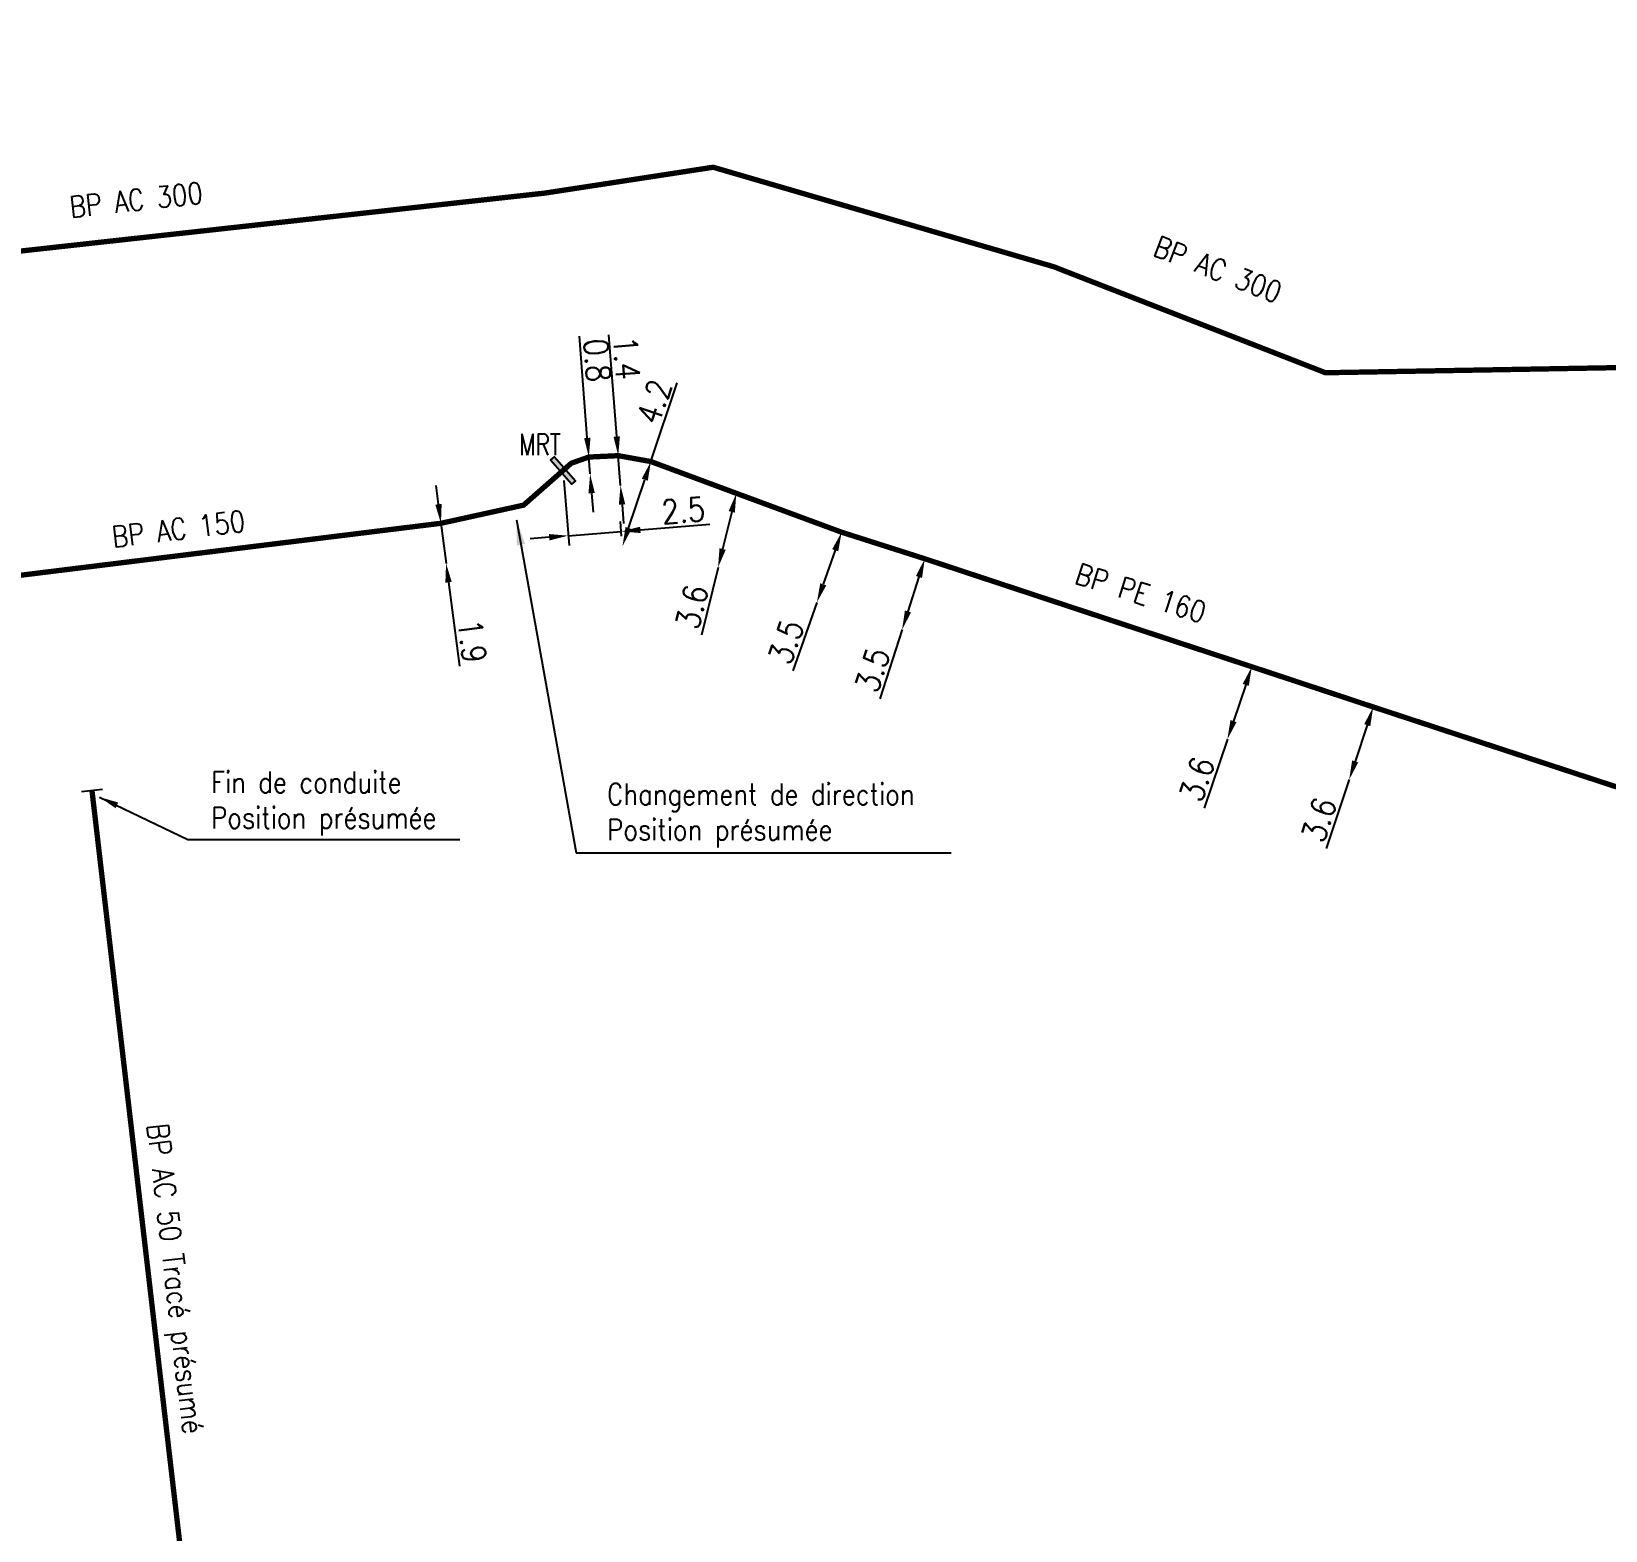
# Model space of a CAD drawing. Header units: millimetres. Extents: x 185000 to 186000, y 127990 to 129010.
# Drawn here: x 185110.4 to 185184.4, y 128670.8 to 128741.4 of the extents above; entities that cross this region are included whole.
import ezdxf
from ezdxf.enums import TextEntityAlignment as Align

# ---------------------------------------------------------------- set-up
doc = ezdxf.new("R2010")
doc.units = ezdxf.units.MM
doc.header["$PDMODE"] = 34
doc.linetypes.add('L_25_AP', pattern=[2000, 1000, 1000])
doc.linetypes.add('L_25_PE', pattern=[2000, 1000, 1000])
doc.layers.get('0').update_dxf_attribs({"linetype": 'CONTINUOUS'})
doc.layers.get('DEFPOINTS').update_dxf_attribs({"linetype": 'CONTINUOUS'})
doc.layers.add('L_150', color=1, linetype='CONTINUOUS')
doc.layers.add('L_340', color=7, linetype='CONTINUOUS')
doc.styles.get("Standard").update_dxf_attribs({"font": 'romans.shx', "width": 0.85})
doc.dimstyles.get("Standard").update_dxf_attribs({"dimtxt": 1.5, "dimasz": 1.2, "dimexe": 0.625, "dimexo": 0.625, "dimgap": 0.25, "dimtad": 1, "dimdec": 1, "dimzin": 0, "dimdsep": 46, "dimtxsty": 'Standard', "dimcen": -0.5, "dimadec": 0, "dimazin": 0, "dimtfac": 1, "dimtdec": 1, "dimtmove": 0, "dimatfit": 3, "dimfxl": 0, "dimtolj": 1, "dimtzin": 0, "dimarcsym": 0})

# ---------------------------------------------------------------- blocks, each defined once
blk = doc.blocks.new('*D477')
at = {"layer": 'DEFPOINTS', "color": 0, "linetype": 'Continuous', "transparency": 16777216}
for p in [(185173.521, 128709.592), (185172.389, 128706.174), (185172.389, 128706.174)]:
    blk.add_point(p, dxfattribs=at)
at = {"layer": 'L_150', "color": 0, "linetype": 'Continuous', "lineweight": -2, "transparency": 16777216}
for p, q in [((185173.238, 128708.737), (185172.672, 128707.029)), ((185172.389, 128706.174), (185171.313, 128702.928))]:
    blk.add_line(p, q, dxfattribs=at)
at = {"layer": 'L_150', "color": 0, "linetype": 'Continuous', "transparency": 16777216}
for points in [[(185173.096, 128708.784), (185173.381, 128708.69), (185173.521, 128709.592)], [(185172.529, 128707.076), (185172.814, 128706.981), (185172.389, 128706.174)]]:
    blk.add_solid(points, dxfattribs=at)
at = {"layer": 'L_150', "color": 0, "linetype": 'Continuous', "transparency": 16777216, "insert": (185170.975, 128704.293), "char_height": 1.125, "attachment_point": 5, "rotation": 71.66108}
blk.add_mtext('\\A1;3.6', dxfattribs=at)
blk = doc.blocks.new('*D478')
at = {"layer": 'DEFPOINTS', "color": 0, "linetype": 'Continuous', "transparency": 16777216}
for p in [(185167.811, 128711.484), (185166.661, 128708.073), (185166.661, 128708.073)]:
    blk.add_point(p, dxfattribs=at)
at = {"layer": 'L_150', "color": 0, "linetype": 'Continuous', "lineweight": -2, "transparency": 16777216}
for p, q in [((185167.524, 128710.631), (185166.949, 128708.926)), ((185166.661, 128708.073), (185165.568, 128704.833))]:
    blk.add_line(p, q, dxfattribs=at)
at = {"layer": 'L_150', "color": 0, "linetype": 'Continuous', "transparency": 16777216}
for points in [[(185167.382, 128710.679), (185167.666, 128710.583), (185167.811, 128711.484)], [(185166.807, 128708.974), (185167.091, 128708.878), (185166.661, 128708.073)]]:
    blk.add_solid(points, dxfattribs=at)
at = {"layer": 'L_150', "color": 0, "linetype": 'Continuous', "transparency": 16777216, "insert": (185165.238, 128706.199), "char_height": 1.125, "attachment_point": 5, "rotation": 71.36611}
blk.add_mtext('\\A1;3.6', dxfattribs=at)
blk = doc.blocks.new('*D479')
at = {"layer": 'DEFPOINTS', "color": 0, "linetype": 'Continuous', "transparency": 16777216}
for p in [(185152.432, 128716.564), (185151.366, 128713.23), (185151.366, 128713.23)]:
    blk.add_point(p, dxfattribs=at)
at = {"layer": 'L_150', "color": 0, "linetype": 'Continuous', "lineweight": -2, "transparency": 16777216}
for p, q in [((185152.158, 128715.707), (185151.64, 128714.087)), ((185151.366, 128713.23), (185150.324, 128709.973))]:
    blk.add_line(p, q, dxfattribs=at)
at = {"layer": 'L_150', "color": 0, "linetype": 'Continuous', "transparency": 16777216}
for points in [[(185152.015, 128715.752), (185152.301, 128715.661), (185152.432, 128716.564)], [(185151.497, 128714.133), (185151.783, 128714.042), (185151.366, 128713.23)]]:
    blk.add_solid(points, dxfattribs=at)
at = {"layer": 'L_150', "color": 0, "linetype": 'Continuous', "transparency": 16777216, "insert": (185149.972, 128711.335), "char_height": 1.125, "attachment_point": 5, "rotation": 72.25755}
blk.add_mtext('\\A1;3.5', dxfattribs=at)
blk = doc.blocks.new('*D480')
at = {"layer": 'DEFPOINTS', "color": 0, "linetype": 'Continuous', "transparency": 16777216}
for p in [(185148.519, 128717.814), (185147.358, 128714.513), (185147.358, 128714.513)]:
    blk.add_point(p, dxfattribs=at)
at = {"layer": 'L_150', "color": 0, "linetype": 'Continuous', "lineweight": -2, "transparency": 16777216}
for p, q in [((185148.22, 128716.965), (185147.656, 128715.362)), ((185147.358, 128714.513), (185146.223, 128711.287))]:
    blk.add_line(p, q, dxfattribs=at)
at = {"layer": 'L_150', "color": 0, "linetype": 'Continuous', "transparency": 16777216}
for points in [[(185148.079, 128717.015), (185148.362, 128716.916), (185148.519, 128717.814)], [(185147.515, 128715.411), (185147.798, 128715.312), (185147.358, 128714.513)]]:
    blk.add_solid(points, dxfattribs=at)
at = {"layer": 'L_150', "color": 0, "linetype": 'Continuous', "transparency": 16777216, "insert": (185145.91, 128712.657), "char_height": 1.125, "attachment_point": 5, "rotation": 70.6243}
blk.add_mtext('\\A1;3.5', dxfattribs=at)
blk = doc.blocks.new('*D481')
at = {"layer": 'DEFPOINTS', "color": 0, "linetype": 'Continuous', "transparency": 16777216}
for p in [(185143.568, 128719.644), (185142.707, 128716.148), (185142.707, 128716.148)]:
    blk.add_point(p, dxfattribs=at)
at = {"layer": 'L_150', "color": 0, "linetype": 'Continuous', "lineweight": -2, "transparency": 16777216}
for p, q in [((185143.353, 128718.77), (185142.922, 128717.022)), ((185142.707, 128716.148), (185141.924, 128712.964))]:
    blk.add_line(p, q, dxfattribs=at)
at = {"layer": 'L_150', "color": 0, "linetype": 'Continuous', "transparency": 16777216}
for points in [[(185143.207, 128718.806), (185143.498, 128718.734), (185143.568, 128719.644)], [(185142.777, 128717.058), (185143.068, 128716.986), (185142.707, 128716.148)]]:
    blk.add_solid(points, dxfattribs=at)
at = {"layer": 'L_150', "color": 0, "linetype": 'Continuous', "transparency": 16777216, "insert": (185141.48, 128714.299), "char_height": 1.125, "attachment_point": 5, "rotation": 76.1761}
blk.add_mtext('\\A1;3.6', dxfattribs=at)
blk = doc.blocks.new('*D482')
at = {"layer": 'DEFPOINTS', "color": 0, "linetype": 'Continuous', "transparency": 16777216}
for p in [(185139.55, 128721.137), (185138.214, 128717.155), (185138.214, 128717.155)]:
    blk.add_point(p, dxfattribs=at)
at = {"layer": 'L_150', "color": 0, "linetype": 'Continuous', "lineweight": -2, "transparency": 16777216}
for p, q in [((185139.55, 128721.137), (185140.792, 128724.84)), ((185138.5, 128718.008), (185139.263, 128720.284))]:
    blk.add_line(p, q, dxfattribs=at)
at = {"layer": 'L_150', "color": 0, "linetype": 'Continuous', "transparency": 16777216}
for points in [[(185139.121, 128720.332), (185139.406, 128720.236), (185139.55, 128721.137)], [(185138.358, 128718.056), (185138.642, 128717.961), (185138.214, 128717.155)]]:
    blk.add_solid(points, dxfattribs=at)
at = {"layer": 'L_150', "color": 0, "linetype": 'Continuous', "transparency": 16777216, "insert": (185139.702, 128723.951), "char_height": 1.125, "attachment_point": 5, "rotation": 71.45728}
blk.add_mtext('\\A1;4.2', dxfattribs=at)
blk = doc.blocks.new('*D483')
at = {"layer": 'DEFPOINTS', "color": 0, "linetype": 'Continuous', "transparency": 16777216}
for p in [(185136.631, 128721.35), (185136.693, 128720.552), (185136.693, 128720.552)]:
    blk.add_point(p, dxfattribs=at)
at = {"layer": 'L_150', "color": 0, "linetype": 'Continuous', "lineweight": -2, "transparency": 16777216}
for p, q in [((185136.561, 128722.247), (185136.187, 128727.029)), ((185136.693, 128720.552), (185136.631, 128721.35)), ((185136.764, 128719.655), (185136.834, 128718.758))]:
    blk.add_line(p, q, dxfattribs=at)
at = {"layer": 'L_150', "color": 0, "linetype": 'Continuous', "transparency": 16777216}
for points in [[(185136.71, 128722.259), (185136.411, 128722.235), (185136.631, 128721.35)], [(185136.913, 128719.667), (185136.614, 128719.643), (185136.693, 128720.552)]]:
    blk.add_solid(points, dxfattribs=at)
at = {"layer": 'L_150', "color": 0, "linetype": 'Continuous', "transparency": 16777216, "insert": (185137.027, 128725.902), "char_height": 1.125, "attachment_point": 5, "rotation": 274.47247}
blk.add_mtext('\\A1;0.8', dxfattribs=at)
blk = doc.blocks.new('*D484')
at = {"layer": 'DEFPOINTS', "color": 0, "linetype": 'Continuous', "transparency": 16777216}
for p in [(185138.014, 128721.414), (185138.123, 128720.018), (185138.123, 128720.018)]:
    blk.add_point(p, dxfattribs=at)
at = {"layer": 'L_150', "color": 0, "linetype": 'Continuous', "lineweight": -2, "transparency": 16777216}
for p, q in [((185137.944, 128722.311), (185137.57, 128727.091)), ((185138.123, 128720.018), (185138.014, 128721.414)), ((185138.194, 128719.121), (185138.264, 128718.223))]:
    blk.add_line(p, q, dxfattribs=at)
at = {"layer": 'L_150', "color": 0, "linetype": 'Continuous', "transparency": 16777216}
for points in [[(185138.094, 128722.322), (185137.795, 128722.299), (185138.014, 128721.414)], [(185138.343, 128719.132), (185138.044, 128719.109), (185138.123, 128720.018)]]:
    blk.add_solid(points, dxfattribs=at)
at = {"layer": 'L_150', "color": 0, "linetype": 'Continuous', "transparency": 16777216, "insert": (185138.407, 128726.01), "char_height": 1.125, "attachment_point": 5, "rotation": 274.47242}
blk.add_mtext('\\A1;1.4', dxfattribs=at)
blk = doc.blocks.new('L_340_17')
at = {"linetype": 'Continuous'}
blk.add_hatch(color=0, dxfattribs=at).paths.add_polyline_path([(0.125, 0.75), (-0.125, 0.75), (-0.125, -0.75), (0.125, -0.75)])
at = {"color": 0, "linetype": 'Continuous'}
blk.add_lwpolyline([(-0.125, 0.75), (0.125, 0.75), (0.125, -0.75), (-0.125, -0.75)], close=True, dxfattribs=at)
at = {"color": 0, "linetype": 'Continuous', "width": 0.75}
for tag, height, flags, p in [('MRT', 1, 8, (0, 1.884)), ('DEF_LEG', 1.2, 3, (0, -5)), ('DEF_COUP', 1.2, 3, (0, -7.5)), ('DEF_TYPE', 1.2, 3, (0, -10))]:
    blk.add_attdef(tag, text='', height=height, dxfattribs=dict(at, flags=flags)).set_placement(p, align=Align.MIDDLE)
blk = doc.blocks.new('L_340_07')
at = {"color": 0, "linetype": 'Continuous', "const_width": 0.25, "flags": 128}
blk.add_lwpolyline([(0, 0), (0.35, 0)], dxfattribs=at)
at = {"color": 0, "linetype": 'Continuous', "flags": 128}
blk.add_lwpolyline([(0.35, -0.5), (0.35, 0.5)], dxfattribs=at)
at = {"color": 0, "linetype": 'Continuous', "width": 0.75, "flags": 3}
for tag, p in [('DEF_LEG', (0.723, -3.465)), ('DEF_COUP', (0.723, -5.965)), ('DEF_TYPE', (0.723, -8.465))]:
    blk.add_attdef(tag, text='', height=1.2, dxfattribs=at).set_placement(p, align=Align.MIDDLE)
blk = doc.blocks.new('*D323')
at = {"layer": 'DEFPOINTS', "color": 0, "linetype": 'Continuous', "transparency": 16777216}
for p in [(185135.417, 128720.716), (185138.158, 128717.851), (185138.214, 128717.155)]:
    blk.add_point(p, dxfattribs=at)
at = {"layer": 'L_340', "color": 0, "linetype": 'Continuous', "lineweight": -2, "transparency": 16777216}
for p, q in [((185135.455, 128720.249), (185135.704, 128717.182)), ((185135.666, 128717.649), (185138.158, 128717.851)), ((185138.176, 128717.622), (185138.12, 128718.318)), ((185139.055, 128717.924), (185142.322, 128718.189)), ((185134.769, 128717.576), (185133.872, 128717.504))]:
    blk.add_line(p, q, dxfattribs=at)
at = {"layer": 'L_340', "color": 0, "linetype": 'Continuous', "transparency": 16777216}
for points in [[(185139.042, 128718.073), (185139.067, 128717.774), (185138.158, 128717.851)], [(185134.757, 128717.726), (185134.781, 128717.427), (185135.666, 128717.649)]]:
    blk.add_solid(points, dxfattribs=at)
at = {"layer": 'L_340', "color": 0, "linetype": 'Continuous', "transparency": 16777216, "insert": (185141.076, 128718.84), "char_height": 1.125, "attachment_point": 5, "rotation": 4.63638}
blk.add_mtext('\\A1;2.5', dxfattribs=at)
blk = doc.blocks.new('*D1153')
at = {"layer": 'DEFPOINTS', "color": 0, "linetype": 'Continuous', "transparency": 16777216}
for p in [(185129.677, 128718.233), (185129.919, 128716.349), (185129.919, 128716.349)]:
    blk.add_point(p, dxfattribs=at)
at = {"layer": 'L_150', "color": 0, "linetype": 'Continuous', "lineweight": -2, "transparency": 16777216}
for p, q in [((185129.562, 128719.126), (185129.447, 128720.018)), ((185129.677, 128718.233), (185129.919, 128716.349)), ((185130.034, 128715.456), (185130.543, 128711.506))]:
    blk.add_line(p, q, dxfattribs=at)
at = {"layer": 'L_150', "color": 0, "linetype": 'Continuous', "transparency": 16777216}
for points in [[(185129.71, 128719.145), (185129.413, 128719.107), (185129.677, 128718.233)], [(185130.183, 128715.475), (185129.885, 128715.437), (185129.919, 128716.349)]]:
    blk.add_solid(points, dxfattribs=at)
at = {"layer": 'L_150', "color": 0, "linetype": 'Continuous', "transparency": 16777216, "insert": (185131.147, 128712.691), "char_height": 1.125, "attachment_point": 5, "rotation": 277.33955}
blk.add_mtext('\\A1;1.9', dxfattribs=at)

msp = doc.modelspace()

# ---------------------------------------------------------------- linework, layer by layer
at = {"layer": 'L_150', "linetype": 'L_25_AP', "ltscale": 0.5, "const_width": 0.25, "flags": 128}
msp.add_lwpolyline([(185191.551, 128725.67), (185171.274, 128725.315), (185158.496, 128730.302), (185142.478, 128734.983), (185134.571, 128733.767), (185130.883, 128733.359), (185102.056, 128730.171), (185098.404, 128729.767), (185088.715, 128728.695), (185088.13, 128728.831), (185085.075, 128732.358), (185075.413, 128739.989), (185074.019, 128741.09), (185073.68, 128741.229), (185073.196, 128741.244), (185073.196, 128741.244), (185072.948, 128741.22), (185072.503, 128741.175)], dxfattribs=at)
at = {"layer": 'L_150', "linetype": 'L_25_PE', "const_width": 0.25, "flags": 128}
for points in [[(185250.282, 128683.521), (185249.254, 128682.974), (185247.972, 128683.127), (185243.601, 128683.861), (185241.615, 128681.537), (185234.975, 128687.086), (185233.914, 128689.407), (185226.219, 128692.184), (185210.359, 128697.566), (185210.359, 128697.566), (185202.025, 128700.158), (185194.851, 128702.887), (185192.651, 128703.069), (185188.356, 128704.716), (185173.521, 128709.592), (185167.811, 128711.484), (185152.432, 128716.564), (185148.519, 128717.814), (185143.568, 128719.644), (185139.55, 128721.137), (185139.55, 128721.137), (185138.014, 128721.414), (185136.631, 128721.35), (185135.807, 128721.059), (185135.417, 128720.716)], [(185135.417, 128720.716), (185133.566, 128719.088), (185133.566, 128719.088), (185129.677, 128718.233), (185082.854, 128712.443), (185080.521, 128712.155), (185075.877, 128715.166), (185075.48, 128715.12), (185064.585, 128713.944), (185062.61, 128713.612), (185055.281, 128712.754), (185052.474, 128712.499), (185044.492, 128711.773), (185037.988, 128711.113), (185037.788, 128711.092), (185021.992, 128709.428), (185000, 128707.017)]]:
    msp.add_lwpolyline(points, dxfattribs=at)
at = {"layer": 'L_150', "linetype": 'L_25_AP', "const_width": 0.25, "flags": 128}
msp.add_lwpolyline([(185113.307, 128705.308), (185118.286, 128662.609), (185119.146, 128655.236)], dxfattribs=at)

# ---------------------------------------------------------------- block references
at = {"layer": 'L_340'}
ref = msp.add_blockref('L_340_17', (185135.417, 128720.716), dxfattribs=dict(at, rotation=41.33252736382969))
ref.add_attrib('MRT', 'MRT', dxfattribs={"layer": '0', "color": 0, "linetype": 'Continuous', "height": 1, "width": 0.75}).set_placement((185134.332, 128721.934), align=Align.MIDDLE)
at = {"layer": 'L_340', "rotation": 96.65180459420108}
msp.add_blockref('L_340_07', (185113.307, 128705.308), dxfattribs=at)

# ---------------------------------------------------------------- texts
at = {"layer": 'L_150', "linetype": 'Continuous', "width": 0.85}
for s, rotation, p in [('BP AC 300', 6.31187, (185115.339, 128733.447)), ('BP AC 300', 338.68845, (185166.209, 128730.176)), ('BP AC 150', 7.04938, (185117.33, 128717.968)), ('BP PE 160', 342.44484, (185162.588, 128714.949)), ('BP AC 50 Tracé présumé', 276.6518, (185117.029, 128682.683))]:
    msp.add_text(s, height=1, rotation=rotation, dxfattribs=at).set_placement(p, align=Align.MIDDLE)
at = {"layer": 'L_150', "linetype": 'Continuous', "insert": (185137.489, 128704.488), "char_height": 1, "attachment_point": 4}
msp.add_mtext('Changement de direction\\PPosition présumée', dxfattribs=at)
at = {"layer": 'L_340', "insert": (185118.862, 128703.549), "char_height": 1, "attachment_point": 7}
msp.add_mtext('Fin de conduite\\PPosition présumée', dxfattribs=at)

# ---------------------------------------------------------------- dimensions: what is measured, and where the dimension line sits
at = {"layer": 'L_150', "linetype": 'Continuous'}
for base, p1, p2, angle, picture, middle, dimtype in [((185136.693, 128720.552), (185136.631, 128721.35), (185136.693, 128720.552), 274.47247, '*D483', (185136.28, 128725.843), 161), ((185138.123, 128720.018), (185138.014, 128721.414), (185138.123, 128720.018), 274.47242, '*D484', (185137.659, 128725.951), 161), ((185138.214, 128717.155), (185139.55, 128721.137), (185138.214, 128717.155), 251.45728, '*D482', (185140.413, 128723.712), 161), ((185129.919, 128716.349), (185129.677, 128718.233), (185129.919, 128716.349), 97.33955, '*D1153', (185130.403, 128712.595), 160), ((185142.707, 128716.148), (185143.568, 128719.644), (185142.707, 128716.148), 256.1761, '*D481', (185142.208, 128714.119), 161), ((185147.358, 128714.513), (185148.519, 128717.814), (185147.358, 128714.513), 250.6243, '*D480', (185146.618, 128712.409), 161), ((185151.366, 128713.23), (185152.432, 128716.564), (185151.366, 128713.23), 252.25755, '*D479', (185150.686, 128711.106), 161), ((185166.661, 128708.073), (185167.811, 128711.484), (185166.661, 128708.073), 251.36611, '*D478', (185165.948, 128705.959), 161), ((185172.389, 128706.174), (185173.521, 128709.592), (185172.389, 128706.174), 251.66108, '*D477', (185171.687, 128704.057), 161)]:
    dim = msp.add_linear_dim(base=base, p1=p1, p2=p2, angle=angle, dimstyle='Standard', override={"dimscale": 0.75}, dxfattribs=at)
    dim.commit()
    dim.dimension.update_dxf_attribs({"geometry": picture, "text_midpoint": middle, "dimtype": dimtype})
at = {"layer": 'L_340', "linetype": 'Continuous'}
dim = msp.add_linear_dim(base=(185138.158, 128717.851), p1=(185135.417, 128720.716), p2=(185138.214, 128717.155), angle=184.63638, dimstyle='Standard', override={"dimscale": 0.75, "dimatfit": 0}, dxfattribs=at)
dim.commit()
dim.dimension.update_dxf_attribs({"geometry": '*D323', "text_midpoint": (185141.137, 128718.093), "dimtype": 160})

# ---------------------------------------------------------------- leaders
at = {"layer": 'L_150', "linetype": 'Continuous', "annotation_type": 0, "has_hookline": 1, "hookline_direction": 0, "text_width": 16.19}
msp.add_leader([(185133.23, 128718.4), (185136.039, 128702.738), (185137.239, 128702.738)], dimstyle='Standard', dxfattribs=at)
at = {"layer": 'L_340', "annotation_type": 0, "has_hookline": 1, "hookline_direction": 0, "text_width": 11.698}
msp.add_leader([(185113.626, 128705.353), (185117.774, 128703.362), (185118.674, 128703.362)], dimstyle='Standard', override={"dimscale": 0.75}, dxfattribs=at)

doc.saveas('drawing.dxf')
